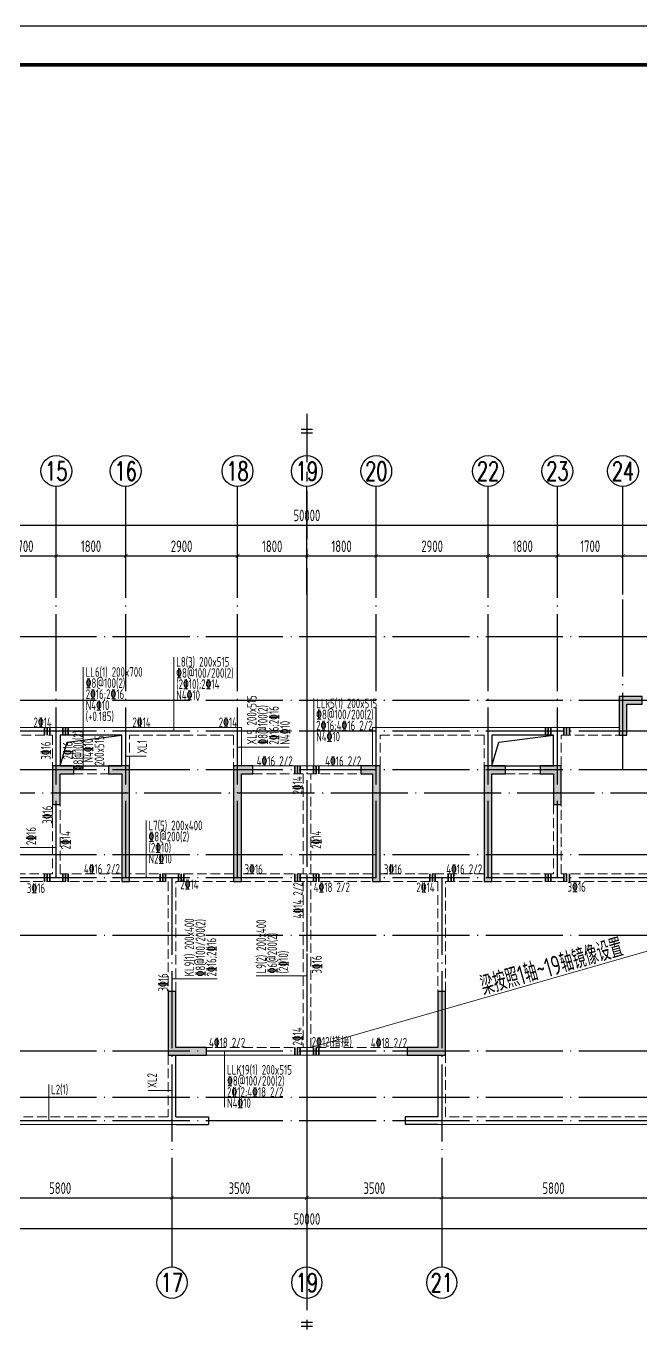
# Model space of a CAD drawing. Extents: x -812054 to 22247, y -644080 to 1003627.
# Drawn here: x -233952 to -218009, y -368612 to -334593 of the extents above; entities that cross this region are included whole.
import ezdxf
from ezdxf.enums import TextEntityAlignment as Align

# ---------------------------------------------------------------- set-up
doc = ezdxf.new("R2010")
doc.units = 0
doc.header["$LTSCALE"] = 1000
for name, pattern in [('CENTER', [2, 1.25, -0.25, 0.25, -0.25]), ('DASH', [0.35, 0.25, -0.1]), ('DOTE', [2.42, 2, -0.2, 0.02, -0.2])]:
    doc.linetypes.add(name, pattern=pattern)
doc.layers.get('0').update_dxf_attribs({"linetype": 'CONTINUOUS'})
doc.layers.get('DEFPOINTS').update_dxf_attribs({"linetype": 'CONTINUOUS'})
for name, color, linetype in [('-TK', 7, 'CONTINUOUS'), ('A-AXIS', 1, 'CONTINUOUS'), ('A-DOTE', 10, 'DOTE'), ('AXIS_NUM', 7, 'CONTINUOUS'), ('BEAM_CON', 4, 'CONTINUOUS'), ('S-D洞口', 4, 'CONTINUOUS'), ('S-L主梁线', 4, 'DASH'), ('S-L梁编号', 6, 'CONTINUOUS'), ('S-L梁配筋', 7, 'CONTINUOUS'), ('S-Q墙填充', 252, 'CONTINUOUS'), ('S-Q墙实线', 6, 'CONTINUOUS'), ('S-Y一般标注', 3, 'CONTINUOUS'), ('THIN', 7, 'CONTINUOUS')]:
    doc.layers.add(name, color=color, linetype=linetype)
doc.layers.add('梁附加箍筋', color=1, linetype='CONTINUOUS', lineweight=35)
doc.styles.add('TSSD_Axis', font='complex.shx', dxfattribs={"width": 0.7, "bigfont": 'hztxt.shx'})
doc.styles.add('TSSD_DIMENSION', font='Tssdeng.shx', dxfattribs={"width": 0.7, "bigfont": 'tssdchn.shx'})
doc.styles.add('TSSD_REIN', font='tssdeng.shx', dxfattribs={"width": 0.7, "height": 300, "bigfont": 'tssdchn.shx'})
doc.dimstyles.new('TSSD_100_100', dxfattribs={"dimtxt": 300, "dimasz": 100, "dimexe": 100, "dimexo": 250, "dimgap": 100, "dimtad": 1, "dimdec": 0, "dimzin": 0, "dimdsep": 46, "dimtxsty": 'TSSD_DIMENSION', "dimblk": 'ARCHTICK', "dimcen": 0, "dimdle": 100, "dimclrt": 7, "dimadec": 0, "dimazin": 0, "dimtfac": 1, "dimtdec": 0, "dimtix": 1, "dimtmove": 2, "dimatfit": 3, "dimldrblk": 'ARCHTICK', "dimfxl": 1, "dimtolj": 1, "dimtzin": 0, "dimarcsym": 0})

# ---------------------------------------------------------------- blocks, each defined once
blk = doc.blocks.new('A1')
blk.add_lwpolyline([(0, 59400), (0, 0), (84100, 0), (84100, 59400)], close=True)
at = {"const_width": 100}
blk.add_lwpolyline([(2500, 58400), (2500, 1000), (83100, 1000), (83100, 58400)], close=True, dxfattribs=at)
blk = doc.blocks.new('ts_axno')
at = {"color": 0, "linetype": 'ByBlock', "lineweight": -2}
blk.add_circle((0, 0), 0.5, dxfattribs=at)
at = {"color": 0, "linetype": 'ByBlock', "lineweight": -2, "style": 'TSSD_Axis', "width": 0.7}
blk.add_attdef('A', text='', height=0.6, dxfattribs=at).set_placement((0, 0), align=Align.MIDDLE_CENTER)
blk = doc.blocks.new('_ArchTick')
at = {"color": 0, "linetype": 'ByBlock', "const_width": 0.15}
blk.add_lwpolyline([(-0.5, -0.5), (0.5, 0.5)], dxfattribs=at)
blk = doc.blocks.new('*D144')
at = {"layer": 'DEFPOINTS', "color": 0, "transparency": 16777216}
for p in [(23100, 19250), (21400, 18250), (23100, 18250)]:
    blk.add_point(p, dxfattribs=at)
at = {"layer": 'S-Y一般标注', "color": 0, "lineweight": -2, "transparency": 16777216}
for p, q in [((21300, 19250), (23200, 19250)), ((21400, 18500), (21400, 19350)), ((23100, 18500), (23100, 19350))]:
    blk.add_line(p, q, dxfattribs=at)
at = {"layer": 'S-Y一般标注', "color": 0, "lineweight": -2, "transparency": 16777216, "xscale": 100, "yscale": 100, "zscale": 100, "rotation": 180}
blk.add_blockref('_ArchTick', (21400, 19250), dxfattribs=at)
at = {"layer": 'S-Y一般标注', "color": 0, "lineweight": -2, "transparency": 16777216, "xscale": 100, "yscale": 100, "zscale": 100}
blk.add_blockref('_ArchTick', (23100, 19250), dxfattribs=at)
at = {"layer": 'S-Y一般标注', "color": 7, "transparency": 16777216, "insert": (22250, 19500), "char_height": 300, "attachment_point": 5, "style": 'TSSD_DIMENSION'}
blk.add_mtext('\\A1;1700', dxfattribs=at)
blk = doc.blocks.new('*D145')
at = {"layer": 'DEFPOINTS', "color": 0, "transparency": 16777216}
for p in [(24900, 19250), (23100, 18250), (24900, 18250)]:
    blk.add_point(p, dxfattribs=at)
at = {"layer": 'S-Y一般标注', "color": 0, "lineweight": -2, "transparency": 16777216}
for p, q in [((23000, 19250), (25000, 19250)), ((23100, 18500), (23100, 19350)), ((24900, 18500), (24900, 19350))]:
    blk.add_line(p, q, dxfattribs=at)
at = {"layer": 'S-Y一般标注', "color": 0, "lineweight": -2, "transparency": 16777216, "xscale": 100, "yscale": 100, "zscale": 100, "rotation": 180}
blk.add_blockref('_ArchTick', (23100, 19250), dxfattribs=at)
at = {"layer": 'S-Y一般标注', "color": 0, "lineweight": -2, "transparency": 16777216, "xscale": 100, "yscale": 100, "zscale": 100}
blk.add_blockref('_ArchTick', (24900, 19250), dxfattribs=at)
at = {"layer": 'S-Y一般标注', "color": 7, "transparency": 16777216, "insert": (24000, 19500), "char_height": 300, "attachment_point": 5, "style": 'TSSD_DIMENSION'}
blk.add_mtext('\\A1;1800', dxfattribs=at)
blk = doc.blocks.new('*D146')
at = {"layer": 'DEFPOINTS', "color": 0, "transparency": 16777216}
for p in [(27800, 19250), (24900, 18250), (27800, 18250)]:
    blk.add_point(p, dxfattribs=at)
at = {"layer": 'S-Y一般标注', "color": 0, "lineweight": -2, "transparency": 16777216}
for p, q in [((24800, 19250), (27900, 19250)), ((24900, 18500), (24900, 19350)), ((27800, 18500), (27800, 19350))]:
    blk.add_line(p, q, dxfattribs=at)
at = {"layer": 'S-Y一般标注', "color": 0, "lineweight": -2, "transparency": 16777216, "xscale": 100, "yscale": 100, "zscale": 100, "rotation": 180}
blk.add_blockref('_ArchTick', (24900, 19250), dxfattribs=at)
at = {"layer": 'S-Y一般标注', "color": 0, "lineweight": -2, "transparency": 16777216, "xscale": 100, "yscale": 100, "zscale": 100}
blk.add_blockref('_ArchTick', (27800, 19250), dxfattribs=at)
at = {"layer": 'S-Y一般标注', "color": 7, "transparency": 16777216, "insert": (26350, 19500), "char_height": 300, "attachment_point": 5, "style": 'TSSD_DIMENSION'}
blk.add_mtext('\\A1;2900', dxfattribs=at)
blk = doc.blocks.new('*D147')
at = {"layer": 'DEFPOINTS', "color": 0, "transparency": 16777216}
for p in [(29600, 19250), (27800, 18250), (29600, 18250)]:
    blk.add_point(p, dxfattribs=at)
at = {"layer": 'S-Y一般标注', "color": 0, "lineweight": -2, "transparency": 16777216}
for p, q in [((27700, 19250), (29700, 19250)), ((27800, 18500), (27800, 19350)), ((29600, 18500), (29600, 19350))]:
    blk.add_line(p, q, dxfattribs=at)
at = {"layer": 'S-Y一般标注', "color": 0, "lineweight": -2, "transparency": 16777216, "xscale": 100, "yscale": 100, "zscale": 100, "rotation": 180}
blk.add_blockref('_ArchTick', (27800, 19250), dxfattribs=at)
at = {"layer": 'S-Y一般标注', "color": 0, "lineweight": -2, "transparency": 16777216, "xscale": 100, "yscale": 100, "zscale": 100}
blk.add_blockref('_ArchTick', (29600, 19250), dxfattribs=at)
at = {"layer": 'S-Y一般标注', "color": 7, "transparency": 16777216, "insert": (28700, 19500), "char_height": 300, "attachment_point": 5, "style": 'TSSD_DIMENSION'}
blk.add_mtext('\\A1;1800', dxfattribs=at)
blk = doc.blocks.new('*D148')
at = {"layer": 'DEFPOINTS', "color": 0, "transparency": 16777216}
for p in [(31400, 19250), (29600, 18250), (31400, 18250)]:
    blk.add_point(p, dxfattribs=at)
at = {"layer": 'S-Y一般标注', "color": 0, "lineweight": -2, "transparency": 16777216}
for p, q in [((29500, 19250), (31500, 19250)), ((29600, 18500), (29600, 19350)), ((31400, 18500), (31400, 19350))]:
    blk.add_line(p, q, dxfattribs=at)
at = {"layer": 'S-Y一般标注', "color": 0, "lineweight": -2, "transparency": 16777216, "xscale": 100, "yscale": 100, "zscale": 100, "rotation": 180}
blk.add_blockref('_ArchTick', (29600, 19250), dxfattribs=at)
at = {"layer": 'S-Y一般标注', "color": 0, "lineweight": -2, "transparency": 16777216, "xscale": 100, "yscale": 100, "zscale": 100}
blk.add_blockref('_ArchTick', (31400, 19250), dxfattribs=at)
at = {"layer": 'S-Y一般标注', "color": 7, "transparency": 16777216, "insert": (30500, 19500), "char_height": 300, "attachment_point": 5, "style": 'TSSD_DIMENSION'}
blk.add_mtext('\\A1;1800', dxfattribs=at)
blk = doc.blocks.new('*D149')
at = {"layer": 'DEFPOINTS', "color": 0, "transparency": 16777216}
for p in [(34300, 19250), (31400, 18250), (34300, 18250)]:
    blk.add_point(p, dxfattribs=at)
at = {"layer": 'S-Y一般标注', "color": 0, "lineweight": -2, "transparency": 16777216}
for p, q in [((31300, 19250), (34400, 19250)), ((31400, 18500), (31400, 19350)), ((34300, 18500), (34300, 19350))]:
    blk.add_line(p, q, dxfattribs=at)
at = {"layer": 'S-Y一般标注', "color": 0, "lineweight": -2, "transparency": 16777216, "xscale": 100, "yscale": 100, "zscale": 100, "rotation": 180}
blk.add_blockref('_ArchTick', (31400, 19250), dxfattribs=at)
at = {"layer": 'S-Y一般标注', "color": 0, "lineweight": -2, "transparency": 16777216, "xscale": 100, "yscale": 100, "zscale": 100}
blk.add_blockref('_ArchTick', (34300, 19250), dxfattribs=at)
at = {"layer": 'S-Y一般标注', "color": 7, "transparency": 16777216, "insert": (32850, 19500), "char_height": 300, "attachment_point": 5, "style": 'TSSD_DIMENSION'}
blk.add_mtext('\\A1;2900', dxfattribs=at)
blk = doc.blocks.new('*D150')
at = {"layer": 'DEFPOINTS', "color": 0, "transparency": 16777216}
for p in [(36100, 19250), (34300, 18250), (36100, 18250)]:
    blk.add_point(p, dxfattribs=at)
at = {"layer": 'S-Y一般标注', "color": 0, "lineweight": -2, "transparency": 16777216}
for p, q in [((34200, 19250), (36200, 19250)), ((34300, 18500), (34300, 19350)), ((36100, 18500), (36100, 19350))]:
    blk.add_line(p, q, dxfattribs=at)
at = {"layer": 'S-Y一般标注', "color": 0, "lineweight": -2, "transparency": 16777216, "xscale": 100, "yscale": 100, "zscale": 100, "rotation": 180}
blk.add_blockref('_ArchTick', (34300, 19250), dxfattribs=at)
at = {"layer": 'S-Y一般标注', "color": 0, "lineweight": -2, "transparency": 16777216, "xscale": 100, "yscale": 100, "zscale": 100}
blk.add_blockref('_ArchTick', (36100, 19250), dxfattribs=at)
at = {"layer": 'S-Y一般标注', "color": 7, "transparency": 16777216, "insert": (35200, 19500), "char_height": 300, "attachment_point": 5, "style": 'TSSD_DIMENSION'}
blk.add_mtext('\\A1;1800', dxfattribs=at)
blk = doc.blocks.new('*D151')
at = {"layer": 'DEFPOINTS', "color": 0, "transparency": 16777216}
for p in [(37800, 19250), (36100, 18250), (37800, 18250)]:
    blk.add_point(p, dxfattribs=at)
at = {"layer": 'S-Y一般标注', "color": 0, "lineweight": -2, "transparency": 16777216}
for p, q in [((36000, 19250), (37900, 19250)), ((36100, 18500), (36100, 19350)), ((37800, 18500), (37800, 19350))]:
    blk.add_line(p, q, dxfattribs=at)
at = {"layer": 'S-Y一般标注', "color": 0, "lineweight": -2, "transparency": 16777216, "xscale": 100, "yscale": 100, "zscale": 100, "rotation": 180}
blk.add_blockref('_ArchTick', (36100, 19250), dxfattribs=at)
at = {"layer": 'S-Y一般标注', "color": 0, "lineweight": -2, "transparency": 16777216, "xscale": 100, "yscale": 100, "zscale": 100}
blk.add_blockref('_ArchTick', (37800, 19250), dxfattribs=at)
at = {"layer": 'S-Y一般标注', "color": 7, "transparency": 16777216, "insert": (36950, 19500), "char_height": 300, "attachment_point": 5, "style": 'TSSD_DIMENSION'}
blk.add_mtext('\\A1;1700', dxfattribs=at)
blk = doc.blocks.new('*D159')
at = {"layer": 'DEFPOINTS', "color": 0, "transparency": 16777216}
for p in [(54600, 20050), (4600, 18250), (54600, 18250)]:
    blk.add_point(p, dxfattribs=at)
at = {"layer": 'S-Y一般标注', "color": 0, "lineweight": -2, "transparency": 16777216}
for p, q in [((4600, 18500), (4600, 20150)), ((54600, 18500), (54600, 20150)), ((4500, 20050), (54700, 20050))]:
    blk.add_line(p, q, dxfattribs=at)
at = {"layer": 'S-Y一般标注', "color": 0, "lineweight": -2, "transparency": 16777216, "xscale": 100, "yscale": 100, "zscale": 100, "rotation": 180}
blk.add_blockref('_ArchTick', (4600, 20050), dxfattribs=at)
at = {"layer": 'S-Y一般标注', "color": 0, "lineweight": -2, "transparency": 16777216, "xscale": 100, "yscale": 100, "zscale": 100}
blk.add_blockref('_ArchTick', (54600, 20050), dxfattribs=at)
at = {"layer": 'S-Y一般标注', "color": 7, "transparency": 16777216, "insert": (29600, 20300), "char_height": 300, "attachment_point": 5, "style": 'TSSD_DIMENSION'}
blk.add_mtext('\\A1;50000', dxfattribs=at)
blk = doc.blocks.new('*D172')
at = {"layer": 'DEFPOINTS', "color": 0, "transparency": 16777216}
for p in [(39900, 19250), (37800, 18250), (39900, 18250)]:
    blk.add_point(p, dxfattribs=at)
at = {"layer": 'S-Y一般标注', "color": 0, "lineweight": -2, "transparency": 16777216}
for p, q in [((37700, 19250), (40000, 19250)), ((37800, 18500), (37800, 19350)), ((39900, 18500), (39900, 19350))]:
    blk.add_line(p, q, dxfattribs=at)
at = {"layer": 'S-Y一般标注', "color": 0, "lineweight": -2, "transparency": 16777216, "xscale": 100, "yscale": 100, "zscale": 100, "rotation": 180}
blk.add_blockref('_ArchTick', (37800, 19250), dxfattribs=at)
at = {"layer": 'S-Y一般标注', "color": 0, "lineweight": -2, "transparency": 16777216, "xscale": 100, "yscale": 100, "zscale": 100}
blk.add_blockref('_ArchTick', (39900, 19250), dxfattribs=at)
at = {"layer": 'S-Y一般标注', "color": 7, "transparency": 16777216, "insert": (38850, 19500), "char_height": 300, "attachment_point": 5, "style": 'TSSD_DIMENSION'}
blk.add_mtext('\\A1;2100', dxfattribs=at)
blk = doc.blocks.new('*D176')
at = {"layer": 'DEFPOINTS', "color": 0, "transparency": 16777216}
for p in [(20300, 3600), (26100, 3600), (26100, 2600)]:
    blk.add_point(p, dxfattribs=at)
at = {"layer": 'S-Y一般标注', "color": 0, "lineweight": -2, "transparency": 16777216}
for p, q in [((20300, 3350), (20300, 2500)), ((26100, 3350), (26100, 2500)), ((20200, 2600), (26200, 2600))]:
    blk.add_line(p, q, dxfattribs=at)
at = {"layer": 'S-Y一般标注', "color": 0, "lineweight": -2, "transparency": 16777216, "xscale": 100, "yscale": 100, "zscale": 100, "rotation": 180}
blk.add_blockref('_ArchTick', (20300, 2600), dxfattribs=at)
at = {"layer": 'S-Y一般标注', "color": 0, "lineweight": -2, "transparency": 16777216, "xscale": 100, "yscale": 100, "zscale": 100}
blk.add_blockref('_ArchTick', (26100, 2600), dxfattribs=at)
at = {"layer": 'S-Y一般标注', "color": 7, "transparency": 16777216, "insert": (23200, 2850), "char_height": 300, "attachment_point": 5, "style": 'TSSD_DIMENSION'}
blk.add_mtext('\\A1;5800', dxfattribs=at)
blk = doc.blocks.new('*D177')
at = {"layer": 'DEFPOINTS', "color": 0, "transparency": 16777216}
for p in [(26100, 3600), (29600, 3600), (29600, 2600)]:
    blk.add_point(p, dxfattribs=at)
at = {"layer": 'S-Y一般标注', "color": 0, "lineweight": -2, "transparency": 16777216}
for p, q in [((26100, 3350), (26100, 2500)), ((29600, 3350), (29600, 2500)), ((26000, 2600), (29700, 2600))]:
    blk.add_line(p, q, dxfattribs=at)
at = {"layer": 'S-Y一般标注', "color": 0, "lineweight": -2, "transparency": 16777216, "xscale": 100, "yscale": 100, "zscale": 100, "rotation": 180}
blk.add_blockref('_ArchTick', (26100, 2600), dxfattribs=at)
at = {"layer": 'S-Y一般标注', "color": 0, "lineweight": -2, "transparency": 16777216, "xscale": 100, "yscale": 100, "zscale": 100}
blk.add_blockref('_ArchTick', (29600, 2600), dxfattribs=at)
at = {"layer": 'S-Y一般标注', "color": 7, "transparency": 16777216, "insert": (27850, 2850), "char_height": 300, "attachment_point": 5, "style": 'TSSD_DIMENSION'}
blk.add_mtext('\\A1;3500', dxfattribs=at)
blk = doc.blocks.new('*D178')
at = {"layer": 'DEFPOINTS', "color": 0, "transparency": 16777216}
for p in [(33100, 3600), (38900, 3600), (38900, 2600)]:
    blk.add_point(p, dxfattribs=at)
at = {"layer": 'S-Y一般标注', "color": 0, "lineweight": -2, "transparency": 16777216}
for p, q in [((33100, 3350), (33100, 2500)), ((38900, 3350), (38900, 2500)), ((33000, 2600), (39000, 2600))]:
    blk.add_line(p, q, dxfattribs=at)
at = {"layer": 'S-Y一般标注', "color": 0, "lineweight": -2, "transparency": 16777216, "xscale": 100, "yscale": 100, "zscale": 100, "rotation": 180}
blk.add_blockref('_ArchTick', (33100, 2600), dxfattribs=at)
at = {"layer": 'S-Y一般标注', "color": 0, "lineweight": -2, "transparency": 16777216, "xscale": 100, "yscale": 100, "zscale": 100}
blk.add_blockref('_ArchTick', (38900, 2600), dxfattribs=at)
at = {"layer": 'S-Y一般标注', "color": 7, "transparency": 16777216, "insert": (36000, 2850), "char_height": 300, "attachment_point": 5, "style": 'TSSD_DIMENSION'}
blk.add_mtext('\\A1;5800', dxfattribs=at)
blk = doc.blocks.new('*D182')
at = {"layer": 'DEFPOINTS', "color": 0, "transparency": 16777216}
for p in [(4600, 3600), (54600, 3600), (54600, 1800)]:
    blk.add_point(p, dxfattribs=at)
at = {"layer": 'S-Y一般标注', "color": 0, "lineweight": -2, "transparency": 16777216}
for p, q in [((4600, 3350), (4600, 1700)), ((54600, 3350), (54600, 1700)), ((4500, 1800), (54700, 1800))]:
    blk.add_line(p, q, dxfattribs=at)
at = {"layer": 'S-Y一般标注', "color": 0, "lineweight": -2, "transparency": 16777216, "xscale": 100, "yscale": 100, "zscale": 100, "rotation": 180}
blk.add_blockref('_ArchTick', (4600, 1800), dxfattribs=at)
at = {"layer": 'S-Y一般标注', "color": 0, "lineweight": -2, "transparency": 16777216, "xscale": 100, "yscale": 100, "zscale": 100}
blk.add_blockref('_ArchTick', (54600, 1800), dxfattribs=at)
at = {"layer": 'S-Y一般标注', "color": 7, "transparency": 16777216, "insert": (29600, 2050), "char_height": 300, "attachment_point": 5, "style": 'TSSD_DIMENSION'}
blk.add_mtext('\\A1;50000', dxfattribs=at)
blk = doc.blocks.new('*D185')
at = {"layer": 'DEFPOINTS', "color": 0, "transparency": 16777216}
for p in [(29600, 3600), (33100, 3600), (33100, 2600)]:
    blk.add_point(p, dxfattribs=at)
at = {"layer": 'S-Y一般标注', "color": 0, "lineweight": -2, "transparency": 16777216}
for p, q in [((29600, 3350), (29600, 2500)), ((33100, 3350), (33100, 2500)), ((29500, 2600), (33200, 2600))]:
    blk.add_line(p, q, dxfattribs=at)
at = {"layer": 'S-Y一般标注', "color": 0, "lineweight": -2, "transparency": 16777216, "xscale": 100, "yscale": 100, "zscale": 100, "rotation": 180}
blk.add_blockref('_ArchTick', (29600, 2600), dxfattribs=at)
at = {"layer": 'S-Y一般标注', "color": 0, "lineweight": -2, "transparency": 16777216, "xscale": 100, "yscale": 100, "zscale": 100}
blk.add_blockref('_ArchTick', (33100, 2600), dxfattribs=at)
at = {"layer": 'S-Y一般标注', "color": 7, "transparency": 16777216, "insert": (31350, 2850), "char_height": 300, "attachment_point": 5, "style": 'TSSD_DIMENSION'}
blk.add_mtext('\\A1;3500', dxfattribs=at)
blk = doc.blocks.new('20210807.15312446')
at = {"layer": 'S-Q墙填充'}
h = blk.add_hatch(color=252, dxfattribs=at)
h.dxf.hatch_style = 1
h.paths.add_polyline_path([(94316, 67740), (94716, 67740), (94716, 67940), (94116, 67940), (94116, 66940), (94316, 66940)])
h = blk.add_hatch(color=252, dxfattribs=at)
h.dxf.hatch_style = 1
h.paths.add_polyline_path([(79416, 66140), (79416, 65140), (79616, 65140), (79616, 65940), (79966, 65940), (79966, 66140)])
h = blk.add_hatch(color=252, dxfattribs=at)
h.dxf.hatch_style = 1
h.paths.add_polyline_path([(81416, 66140), (80866, 66140), (80866, 65940), (81216, 65940), (81216, 63140), (81416, 63140)])
h = blk.add_hatch(color=252, dxfattribs=at)
h.dxf.hatch_style = 1
h.paths.add_polyline_path([(84116, 66140), (84116, 63140), (84316, 63140), (84316, 65940), (84616, 65940), (84616, 66140)])
h = blk.add_hatch(color=252, dxfattribs=at)
h.dxf.hatch_style = 1
h.paths.add_polyline_path([(87916, 66140), (87416, 66140), (87416, 65940), (87716, 65940), (87716, 63140), (87916, 63140)])
h = blk.add_hatch(color=252, dxfattribs=at)
h.dxf.hatch_style = 1
h.paths.add_polyline_path([(90616, 66140), (90616, 63140), (90816, 63140), (90816, 65940), (91166, 65940), (91166, 66140)])
h = blk.add_hatch(color=252, dxfattribs=at)
h.dxf.hatch_style = 1
h.paths.add_polyline_path([(92416, 65940), (92416, 65140), (92616, 65140), (92616, 66140), (92066, 66140), (92066, 65940)])
h = blk.add_hatch(color=252, dxfattribs=at)
h.dxf.hatch_style = 1
h.paths.add_polyline_path([(82416, 58640), (83316, 58640), (83416, 58640), (83416, 58840), (83316, 58840), (82616, 58840), (82616, 60290), (82416, 60290)])
h = blk.add_hatch(color=252, dxfattribs=at)
h.dxf.hatch_style = 1
h.paths.add_polyline_path([(88716, 58840), (88616, 58840), (88616, 58640), (88716, 58640), (89616, 58640), (89616, 60290), (89416, 60290), (89416, 58840)])
at = {"layer": 'BEAM_CON'}
for p, q in [((82616, 57040), (82616, 58640)), ((89416, 58640), (89416, 57040)), ((82616, 57040), (83466, 57040)), ((82616, 56840), (83466, 56840)), ((83466, 57040), (83466, 56840)), ((88566, 57040), (88566, 56840)), ((89416, 57040), (88566, 57040)), ((89416, 56840), (88566, 56840))]:
    blk.add_line(p, q, dxfattribs=at)
at = {"layer": 'S-D洞口', "color": 5}
for points in [[(79616, 66140), (81216, 66140), (81216, 66940), (79616, 66940), (79616, 66140), (79793, 66762), (81216, 66940)], [(90816, 66140), (92416, 66140), (92416, 66940), (90816, 66940), (90816, 66140), (90993, 66762), (92416, 66940)]]:
    blk.add_lwpolyline(points, dxfattribs=at)
at = {"layer": 'S-L主梁线', "linetype": 'ByBlock', "lineweight": 18}
for p, q in [((79516, 67140), (77916, 67140)), ((81316, 67140), (79516, 67140)), ((84316, 67140), (81316, 67140)), ((84316, 66140), (84316, 67140)), ((87716, 67140), (87716, 66140)), ((90716, 67140), (87716, 67140)), ((92516, 67140), (90716, 67140)), ((94116, 67140), (92516, 67140)), ((79616, 66940), (81216, 66940)), ((79616, 66140), (79616, 66940)), ((81216, 66940), (81216, 66140)), ((90816, 66940), (92416, 66940)), ((90816, 66140), (90816, 66940)), ((92416, 66940), (92416, 66140)), ((80866, 66140), (79966, 66140)), ((86016, 66140), (84616, 66140)), ((87416, 66140), (86016, 66140)), ((92066, 66140), (91166, 66140)), ((83416, 58640), (86016, 58640)), ((86016, 58640), (88616, 58640)), ((76616, 56840), (82616, 56840)), ((89416, 56840), (95416, 56840))]:
    blk.add_line(p, q, dxfattribs=at)
at = {"layer": 'S-L主梁线', "linetype": 'DASH', "lineweight": 18}
for p, q in [((77916, 66940), (79416, 66940)), ((79416, 66940), (79416, 66140)), ((81416, 66940), (84116, 66940)), ((81416, 66140), (81416, 66940)), ((84116, 66940), (84116, 66140)), ((87916, 66940), (90616, 66940)), ((87916, 66140), (87916, 66940)), ((90616, 66940), (90616, 66140)), ((92616, 66940), (94116, 66940)), ((92616, 66140), (92616, 66940)), ((79966, 65940), (80866, 65940)), ((84616, 65940), (86016, 65940)), ((85916, 65940), (85916, 63340)), ((86016, 65940), (87416, 65940)), ((86116, 63340), (86116, 65940)), ((91166, 65940), (92066, 65940)), ((79416, 65140), (79416, 63340)), ((79616, 63340), (79616, 65140)), ((92416, 65140), (92416, 63340)), ((92616, 63340), (92616, 65140)), ((79416, 63340), (76816, 63340)), ((81216, 63340), (79616, 63340)), ((82516, 63340), (81416, 63340)), ((84116, 63340), (82516, 63340)), ((86016, 63340), (84316, 63340)), ((87716, 63340), (86016, 63340)), ((89516, 63340), (87916, 63340)), ((90616, 63340), (89516, 63340)), ((92416, 63340), (90816, 63340)), ((95216, 63340), (92616, 63340)), ((76816, 63140), (79516, 63140)), ((79516, 63140), (81216, 63140)), ((81416, 63140), (82416, 63140)), ((82416, 63140), (82416, 60290)), ((82616, 63140), (84116, 63140)), ((82616, 60290), (82616, 63140)), ((84316, 63140), (86016, 63140)), ((85916, 63140), (85916, 58840)), ((86016, 63140), (87716, 63140)), ((86116, 58840), (86116, 63140)), ((87916, 63140), (89416, 63140)), ((89416, 63140), (89416, 60290)), ((89616, 63140), (90616, 63140)), ((89616, 60290), (89616, 63140)), ((90816, 63140), (92516, 63140)), ((92516, 63140), (95216, 63140)), ((82416, 58640), (82416, 57040)), ((86016, 58840), (83416, 58840)), ((88616, 58840), (86016, 58840)), ((89616, 57040), (89616, 58640)), ((82416, 57040), (76816, 57040)), ((95216, 57040), (89616, 57040))]:
    blk.add_line(p, q, dxfattribs=at)
at = {"layer": 'S-Q墙实线'}
for points in [[(94316, 67740), (94716, 67740), (94716, 67940), (94116, 67940), (94116, 66940), (94316, 66940)], [(79416, 66140), (79416, 65140), (79616, 65140), (79616, 65940), (79966, 65940), (79966, 66140)], [(81416, 66140), (80866, 66140), (80866, 65940), (81216, 65940), (81216, 63140), (81416, 63140)], [(84116, 66140), (84116, 63140), (84316, 63140), (84316, 65940), (84616, 65940), (84616, 66140)], [(87916, 66140), (87416, 66140), (87416, 65940), (87716, 65940), (87716, 63140), (87916, 63140)], [(90616, 66140), (90616, 63140), (90816, 63140), (90816, 65940), (91166, 65940), (91166, 66140)], [(92416, 65940), (92416, 65140), (92616, 65140), (92616, 66140), (92066, 66140), (92066, 65940)], [(82416, 58640), (83316, 58640), (83416, 58640), (83416, 58840), (83316, 58840), (82616, 58840), (82616, 60290), (82416, 60290)], [(88716, 58840), (88616, 58840), (88616, 58640), (88716, 58640), (89616, 58640), (89616, 60290), (89416, 60290), (89416, 58840)]]:
    blk.add_lwpolyline(points, close=True, dxfattribs=at)
blk = doc.blocks.new('20210726.16395156')
at = {"layer": 'A-AXIS'}
for p, q in [((23100, 18249.9), (23100, 21049.9)), ((24900, 18249.9), (24900, 21049.9)), ((27800, 18249.9), (27800, 21049.9)), ((29600, 18249.9), (29600, 21049.9)), ((31400, 18249.9), (31400, 21049.9)), ((34300, 18249.9), (34300, 21049.9)), ((36100, 18249.9), (36100, 21049.9)), ((37800, 18249.9), (37800, 21049.9)), ((26100, 3600), (26100, 800)), ((29600, 3600), (29600, 800)), ((33100, 3600), (33100, 800))]:
    blk.add_line(p, q, dxfattribs=at)
at = {"layer": 'A-DOTE'}
for p, q in [((23100, 10900), (23100, 18249.9)), ((24900, 10900), (24900, 18249.9)), ((27800, 10900), (27800, 18249.9)), ((29600, 18249.9), (29600, 3600)), ((31400, 10900), (31400, 18249.9)), ((34300, 10900), (34300, 18249.9)), ((36100, 10900), (36100, 18249.9)), ((37800, 13700), (37800, 18249.9)), ((55600, 17150), (3600, 17150)), ((55600, 15500), (3600, 15500)), ((55600, 14700), (3600, 14700)), ((55600, 13700), (3600, 13700)), ((3600, 13100.3), (55600, 13100.3)), ((55600, 11500), (3600, 11500)), ((55600, 10900), (3600, 10900)), ((26100, 10900), (26100, 3600)), ((33100, 10900), (33100, 3600)), ((55600, 9400), (3600, 9400)), ((55600, 6400), (3600, 6400)), ((55600, 5200), (3600, 5200)), ((55600, 4600), (3600, 4600))]:
    blk.add_line(p, q, dxfattribs=at)
at = {"layer": 'A-AXIS'}
ref = blk.add_blockref('ts_axno', (23100, 21449.9), dxfattribs=dict(at, xscale=800, yscale=800, zscale=800))
ref.add_attrib('9', '15', dxfattribs={"layer": 'AXIS_NUM', "height": 480, "style": 'TSSD_Axis', "width": 0.7}).set_placement((23100, 21449.9), align=Align.MIDDLE_CENTER)
ref = blk.add_blockref('ts_axno', (24900, 21449.9), dxfattribs=dict(at, xscale=800, yscale=800, zscale=800))
ref.add_attrib('10', '16', dxfattribs={"layer": 'AXIS_NUM', "height": 480, "style": 'TSSD_Axis', "width": 0.7}).set_placement((24900, 21449.9), align=Align.MIDDLE_CENTER)
ref = blk.add_blockref('ts_axno', (27800, 21449.9), dxfattribs=dict(at, xscale=800, yscale=800, zscale=800))
ref.add_attrib('11', '18', dxfattribs={"layer": 'AXIS_NUM', "height": 480, "style": 'TSSD_Axis', "width": 0.7}).set_placement((27800, 21449.9), align=Align.MIDDLE_CENTER)
ref = blk.add_blockref('ts_axno', (29600, 21449.9), dxfattribs=dict(at, xscale=800, yscale=800, zscale=800))
ref.add_attrib('12', '19', dxfattribs={"layer": 'AXIS_NUM', "height": 480, "style": 'TSSD_Axis', "width": 0.7}).set_placement((29600, 21449.9), align=Align.MIDDLE_CENTER)
ref = blk.add_blockref('ts_axno', (31400, 21449.9), dxfattribs=dict(at, xscale=800, yscale=800, zscale=800))
ref.add_attrib('13', '20', dxfattribs={"layer": 'AXIS_NUM', "height": 480, "style": 'TSSD_Axis', "width": 0.7}).set_placement((31400, 21449.9), align=Align.MIDDLE_CENTER)
ref = blk.add_blockref('ts_axno', (34300, 21449.9), dxfattribs=dict(at, xscale=800, yscale=800, zscale=800))
ref.add_attrib('14', '22', dxfattribs={"layer": 'AXIS_NUM', "height": 480, "style": 'TSSD_Axis', "width": 0.7}).set_placement((34300, 21449.9), align=Align.MIDDLE_CENTER)
ref = blk.add_blockref('ts_axno', (36100, 21449.9), dxfattribs=dict(at, xscale=800, yscale=800, zscale=800))
ref.add_attrib('15', '23', dxfattribs={"layer": 'AXIS_NUM', "height": 480, "style": 'TSSD_Axis', "width": 0.7}).set_placement((36100, 21449.9), align=Align.MIDDLE_CENTER)
ref = blk.add_blockref('ts_axno', (37800, 21449.9), dxfattribs=dict(at, xscale=800, yscale=800, zscale=800))
ref.add_attrib('16', '24', dxfattribs={"layer": 'AXIS_NUM', "height": 480, "style": 'TSSD_Axis', "width": 0.7}).set_placement((37800, 21449.9), align=Align.MIDDLE_CENTER)
ref = blk.add_blockref('ts_axno', (26100, 400), dxfattribs=dict(at, xscale=-800, yscale=800, zscale=800, rotation=180))
ref.add_attrib('10', '17', dxfattribs={"layer": 'AXIS_NUM', "height": 480, "style": 'TSSD_Axis', "width": 0.7}).set_placement((26100, 400), align=Align.MIDDLE_CENTER)
ref = blk.add_blockref('ts_axno', (29600, 400), dxfattribs=dict(at, xscale=-800, yscale=800, zscale=800, rotation=180))
ref.add_attrib('13', '19', dxfattribs={"layer": 'AXIS_NUM', "height": 480, "style": 'TSSD_Axis', "width": 0.7}).set_placement((29600, 400), align=Align.MIDDLE_CENTER)
ref = blk.add_blockref('ts_axno', (33100, 400), dxfattribs=dict(at, xscale=-800, yscale=800, zscale=800, rotation=180))
ref.add_attrib('13', '21', dxfattribs={"layer": 'AXIS_NUM', "height": 480, "style": 'TSSD_Axis', "width": 0.7}).set_placement((33100, 400), align=Align.MIDDLE_CENTER)
at = {"layer": 'S-Y一般标注'}
for base, p1, p2, picture, middle in [((54600, 20049.9), (4600, 18249.9), (54600, 18249.9), '*D159', (29600, 20299.9)), ((23100, 19249.9), (21400, 18249.9), (23100, 18249.9), '*D144', (22250, 19499.9)), ((24900, 19249.9), (23100, 18249.9), (24900, 18249.9), '*D145', (24000, 19499.9)), ((27800, 19249.9), (24900, 18249.9), (27800, 18249.9), '*D146', (26350, 19499.9)), ((29600, 19249.9), (27800, 18249.9), (29600, 18249.9), '*D147', (28700, 19499.9)), ((31400, 19249.9), (29600, 18249.9), (31400, 18249.9), '*D148', (30500, 19499.9)), ((34300, 19249.9), (31400, 18249.9), (34300, 18249.9), '*D149', (32850, 19499.9)), ((36100, 19249.9), (34300, 18249.9), (36100, 18249.9), '*D150', (35200, 19499.9)), ((37800, 19249.9), (36100, 18249.9), (37800, 18249.9), '*D151', (36950, 19499.9)), ((39900, 19249.9), (37800, 18249.9), (39900, 18249.9), '*D172', (38850, 19499.9)), ((54600, 1800), (4600, 3600), (54600, 3600), '*D182', (29600, 2050)), ((26100, 2600), (20300, 3600), (26100, 3600), '*D176', (23200, 2850)), ((29600, 2600), (26100, 3600), (29600, 3600), '*D177', (27850, 2850)), ((33100, 2600), (29600, 3600), (33100, 3600), '*D185', (31350, 2850)), ((38900, 2600.1), (33100, 3600), (38900, 3600.1), '*D178', (36000, 2850.1))]:
    dim = blk.add_linear_dim(base=base, p1=p1, p2=p2, dimstyle='TSSD_100_100', dxfattribs=at)
    dim.commit()
    dim.dimension.update_dxf_attribs({"geometry": picture, "text_midpoint": middle})

msp = doc.modelspace()

# ---------------------------------------------------------------- linework, layer by layer
at = {"layer": 'S-L梁编号', "lineweight": 18}
for p, q in [((-230122.79, -352881.85), (-230122.79, -350956.2)), ((-232472.35, -353881.85), (-232472.35, -351217.63)), ((-226490.65, -353881.85), (-226490.65, -352031.83)), ((-228471.35, -353290.4), (-227133.92, -353290.4)), ((-231371.35, -353524.38), (-230840.58, -353524.38)), ((-230841.9, -356681.84), (-230841.9, -355199.02)), ((-233171.34, -355896.35), (-234526.38, -355896.35)), ((-226671.35, -359223.94), (-227982.24, -359223.94)), ((-230171.35, -359302.1), (-229001.86, -359302.1)), ((-228803.78, -361187.45), (-228803.78, -362629.67)), ((-233369.3, -362981.68), (-233369.3, -362046.21)), ((-230171.35, -362195.55), (-230784.53, -362195.55))]:
    msp.add_line(p, q, dxfattribs=at)
msp.add_lwpolyline([(-226571.35, -361081.85), (-201771.34, -353981.85)], dxfattribs=at)
at = {"layer": 'THIN', "linetype": 'CENTER'}
msp.add_line((-226671.34, -344649.06), (-226671.34, -368515.99), dxfattribs=at)
at = {"layer": 'THIN'}
for p, q in [((-226521.34, -345052.29), (-226821.34, -345052.29)), ((-226521.34, -345152.29), (-226821.34, -345152.29)), ((-226521.34, -368215.99), (-226821.34, -368215.99)), ((-226521.34, -368315.99), (-226821.34, -368315.99))]:
    msp.add_line(p, q, dxfattribs=at)
at = {"layer": '梁附加箍筋', "lineweight": 35}
for p, q in [((-233481.34, -352981.85), (-233481.34, -352781.85)), ((-233411.34, -352981.85), (-233411.34, -352781.85)), ((-233341.34, -352981.85), (-233341.34, -352781.85)), ((-233001.34, -352981.85), (-233001.34, -352781.85)), ((-232931.34, -352981.85), (-232931.34, -352781.85)), ((-232861.34, -352981.85), (-232861.34, -352781.85)), ((-220481.34, -352981.85), (-220481.34, -352781.85)), ((-220411.34, -352981.85), (-220411.34, -352781.85)), ((-220341.34, -352981.85), (-220341.34, -352781.85)), ((-220001.34, -352981.85), (-220001.34, -352781.85)), ((-219931.34, -352981.85), (-219931.34, -352781.85)), ((-219861.34, -352981.85), (-219861.34, -352781.85)), ((-226981.34, -353981.85), (-226981.34, -353781.85)), ((-226911.34, -353981.85), (-226911.34, -353781.85)), ((-226841.34, -353981.85), (-226841.34, -353781.85)), ((-226501.34, -353981.85), (-226501.34, -353781.85)), ((-226431.34, -353981.85), (-226431.34, -353781.85)), ((-226361.34, -353981.85), (-226361.34, -353781.85)), ((-233481.34, -356781.84), (-233481.34, -356581.84)), ((-233411.34, -356781.84), (-233411.34, -356581.84)), ((-233341.34, -356781.84), (-233341.34, -356581.84)), ((-233001.34, -356781.84), (-233001.34, -356581.84)), ((-232931.34, -356781.84), (-232931.34, -356581.84)), ((-232861.34, -356781.84), (-232861.34, -356581.84)), ((-230481.35, -356781.84), (-230481.35, -356581.84)), ((-230411.35, -356781.84), (-230411.35, -356581.84)), ((-230341.35, -356781.84), (-230341.35, -356581.84)), ((-230001.35, -356781.84), (-230001.35, -356581.84)), ((-229931.35, -356781.84), (-229931.35, -356581.84)), ((-229861.35, -356781.84), (-229861.35, -356581.84)), ((-226981.35, -356781.84), (-226981.35, -356581.84)), ((-226911.35, -356781.84), (-226911.35, -356581.84)), ((-226841.35, -356781.84), (-226841.35, -356581.84)), ((-226501.35, -356781.84), (-226501.35, -356581.84)), ((-226431.35, -356781.84), (-226431.35, -356581.84)), ((-226361.35, -356781.84), (-226361.35, -356581.84)), ((-223481.33, -356781.84), (-223481.33, -356581.84)), ((-223411.33, -356781.84), (-223411.33, -356581.84)), ((-223341.33, -356781.84), (-223341.33, -356581.84)), ((-223001.33, -356781.84), (-223001.33, -356581.84)), ((-222931.33, -356781.84), (-222931.33, -356581.84)), ((-222861.33, -356781.84), (-222861.33, -356581.84)), ((-220481.34, -356781.84), (-220481.34, -356581.84)), ((-220411.34, -356781.84), (-220411.34, -356581.84)), ((-220341.34, -356781.84), (-220341.34, -356581.84)), ((-220001.34, -356781.84), (-220001.34, -356581.84)), ((-219931.34, -356781.84), (-219931.34, -356581.84)), ((-219861.34, -356781.84), (-219861.34, -356581.84)), ((-226981.35, -361281.85), (-226981.35, -361081.85)), ((-226911.35, -361281.85), (-226911.35, -361081.85)), ((-226841.35, -361281.85), (-226841.35, -361081.85)), ((-226501.35, -361281.85), (-226501.35, -361081.85)), ((-226431.35, -361281.85), (-226431.35, -361081.85)), ((-226361.35, -361281.85), (-226361.35, -361081.85))]:
    msp.add_line(p, q, dxfattribs=at)

# ---------------------------------------------------------------- block references
at = {"layer": '-TK'}
msp.add_blockref('A1', (-267613.63, -393993.17), dxfattribs=at)
at = {"layer": 'A-DOTE'}
msp.add_blockref('20210726.16395156', (-256271.34, -367581.89), dxfattribs=at)
at = {"layer": 'S-Q墙填充'}
msp.add_blockref('20210807.15312446', (-312686.98, -419921.39), dxfattribs=at)

# ---------------------------------------------------------------- texts
at = {"layer": 'S-L梁编号', "color": 6, "style": 'TSSD_REIN', "width": 0.7}
for s, p in [('L8(3) 200x515', (-230060.29, -351206.2)), ('LL6(1) 200x700', (-232409.85, -351467.63)), ('LLk5(1) 200x515', (-226428.15, -352281.83)), ('L7(5) 200x400', (-230779.4, -355449.02)), ('LLK19(1) 200x515', (-228741.28, -361786.4)), ('L2(1)', (-233306.8, -362296.21))]:
    msp.add_text(s, height=250, dxfattribs=at).set_placement(p)
for s, p in [('XL5 200x515', (-227977.19, -353227.9)), ('XL1', (-230821.35, -353461.88)), ('KL9(1) 200x400', (-229596.09, -359239.6)), ('L9(2) 200x400', (-227732.24, -359161.44)), ('XL2', (-230563.38, -362133.05))]:
    msp.add_text(s, height=250, rotation=90, dxfattribs=at).set_placement(p)
at = {"layer": 'S-L梁编号', "lineweight": 18, "style": 'TSSD_REIN', "width": 0.7}
msp.add_text('梁按照1轴~19轴镜像设置', height=500, rotation=15.975897, dxfattribs=at).set_placement((-222079.79, -359742.87))
at = {"layer": 'S-L梁配筋', "color": 7, "style": 'TSSD_REIN', "width": 0.7}
for s, p in [('%%1328@100/200(2)', (-230060.29, -351493.7)), ('%%1328@100(2)', (-232409.85, -351755.13)), ('(2%%13210);2%%13214', (-230060.29, -351781.2)), ('2%%13216;2%%13216', (-232409.85, -352042.63)), ('N4%%13210', (-232409.85, -352330.13)), ('N4%%13210', (-230060.29, -352068.7)), ('(+0.185)', (-232409.85, -352617.63)), ('%%1328@100/200(2)', (-226428.15, -352569.33)), ('N4%%13210', (-226428.15, -353144.33)), ('%%1328@200(2)', (-230779.4, -355736.52)), ('(2%%13210)', (-230779.4, -356024.02)), ('N2%%13210', (-230779.4, -356311.52)), ('3%%13216', (-233933.85, -357075.44)), ('2%%13214', (-223829.33, -357053.57)), ('2%%13212(搭接)', (-226545.54, -361061.65)), ('%%1328@100/200(2)', (-228741.28, -362073.9)), ('N4%%13210', (-228741.28, -362648.9))]:
    msp.add_text(s, height=250, dxfattribs=at).set_placement(p)
for s, p in [('%%1328@100(2)', (-227689.69, -353227.9)), ('2%%13216;2%%13216', (-227402.19, -353227.9)), ('N4%%13210', (-227114.69, -353227.9)), ('2%%13214', (-226792.5, -354523.13)), ('2%%13216', (-233701.38, -355833.85)), ('%%1328@100/200(2)', (-229308.59, -359239.6)), ('%%1326@200(2)', (-227444.74, -359161.44)), ('2%%13216;2%%13216', (-229021.09, -359239.6)), ('(2%%13210)', (-227157.24, -359161.44)), ('3%%13216', (-230278.02, -359632.18)), ('2%%13214', (-226792.5, -361031.85))]:
    msp.add_text(s, height=250, rotation=90, dxfattribs=at).set_placement(p)
for s, p in [('2%%13214', (-233289.43, -352773.37)), ('2%%13214', (-230723.6, -352773.37)), ('2%%13214', (-228484.55, -352773.37)), ('4%%13216 2/2', (-227038.39, -353778.21)), ('4%%13216 2/2', (-225260.84, -353778.21)), ('4%%13216 2/2', (-231521.35, -356574.22)), ('3%%13216', (-227814.85, -356581.63)), ('3%%13216', (-224201.55, -356581.63)), ('4%%13216 2/2', (-222121.34, -356581.63))]:
    msp.add_text(s, height=250, dxfattribs=at).set_placement(p, align=Align.RIGHT)
at = {"layer": 'S-L梁配筋', "color": 1, "style": 'TSSD_REIN', "width": 0.7}
for s, p in [('2%%13216;4%%13216 2/2', (-226428.15, -352856.83)), ('2%%13212;4%%13218 2/2', (-228741.28, -362361.4))]:
    msp.add_text(s, height=250, dxfattribs=at).set_placement(p)
at = {"layer": 'S-L梁配筋', "color": 7, "style": 'TSSD_REIN', "width": 0.7}
for s, p in [('%%1328@100(2)', (-232482.32, -353381.85)), ('N4%%13210', (-232220.09, -353381.85)), ('200x515', (-231929.28, -353381.85)), ('3%%13216', (-233318.65, -353381.85)), ('2%%13216', (-232746.93, -353381.85)), ('3%%13216', (-233282.44, -355044.85)), ('2%%13214', (-232803.09, -355708.18)), ('2%%13214', (-226301.69, -355695.85)), ('3%%13216', (-226287.09, -358931.85))]:
    msp.add_text(s, height=250, rotation=90, dxfattribs=at).set_placement(p, align=Align.CENTER)
msp.add_text('2%%13214', height=250, dxfattribs=at).set_placement((-229718.08, -357054.16), align=Align.BOTTOM_CENTER)
for s, rotation, p in [('4%%13214 2/2', 90, (-226779, -356796.44)), ('4%%13218 2/2', 360, (-228270.18, -361080.16)), ('4%%13218 2/2', 360, (-224071.26, -361086.65))]:
    msp.add_text(s, height=250, rotation=rotation, dxfattribs=at).set_placement(p, align=Align.RIGHT)
for s, p in [('4%%13218 2/2', (-226023.75, -357052.38)), ('3%%13216', (-219671.33, -357042.55))]:
    msp.add_text(s, height=250, dxfattribs=at).set_placement(p, align=Align.CENTER)

doc.saveas('drawing.dxf')
